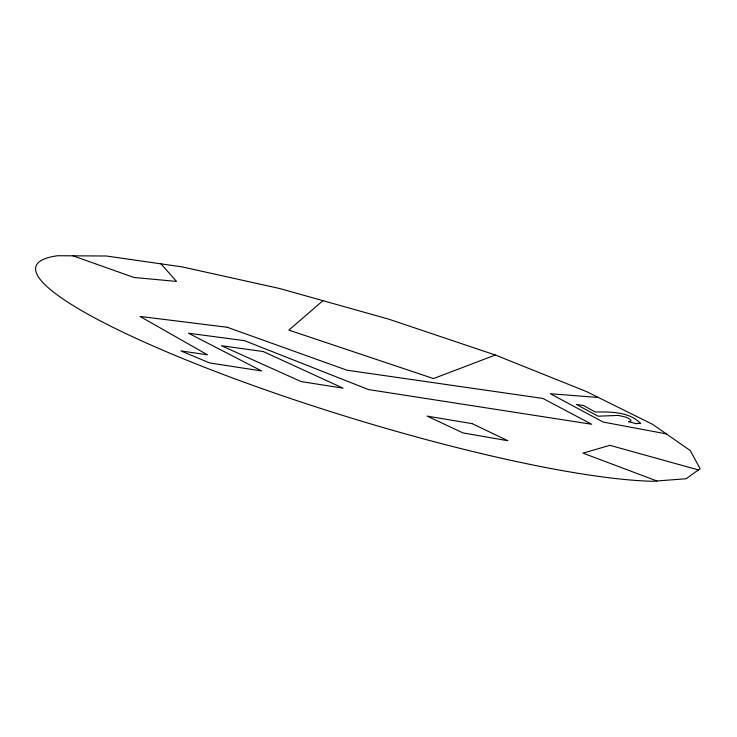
<?xml version="1.0" encoding="UTF-8"?>
<svg xmlns="http://www.w3.org/2000/svg" width="737" height="737" viewBox="0 0 737 737"><rect width="100%" height="100%" fill="white"/><g stroke="black" fill="none" stroke-linecap="round" stroke-linejoin="round"><path stroke-width="1.11" d="M322.917 300.659L288.904 330.112L433.476 378.578L495.31 355.013L586.366 391.513L652.641 424.365L690.283 450.583L700.15 468.75L686.055 478.746L652.936 481.27A347.173 52.769 17 0 1 222.215 374.074A347.173 52.769 17 0 1 57.762 255.73L106.358 256.006L182.168 266.895L279.802 288.554L388.74 319.149L495.31 355.013M598.472 397.51L550.327 393.724L603.106 422.034L666.322 433.89M698.455 469.948L609.886 445.323L582.976 453.135L656.87 480.966M72.963 255.822L133.987 277.481L176.539 281.414L160.952 263.846M640.287 423.158L636.261 423.692L628.431 421.656A18.103 3.059 15.3 0 0 625.999 417.142L618.26 415.41L598.131 416.193L576.343 404.438L583.253 405.442L595.376 412.011C610.365 411.753 629.066 411.67 640.287 423.158M227.272 327.274L140.03 316.431L207.493 354.829L180.906 350.895L209.677 362.954L261.644 370.96L188.469 333.216L244.527 340.669L368.463 389.56L591.673 424.254L542.865 398.431L346.906 370.195L227.272 327.274M263.275 351.549L221.459 345.736L301.101 381.573L343.046 388.169L263.275 351.549M472.168 423.646L427.045 416.101L463.057 432.932L507.922 440.744L472.168 423.646"/></g></svg>
